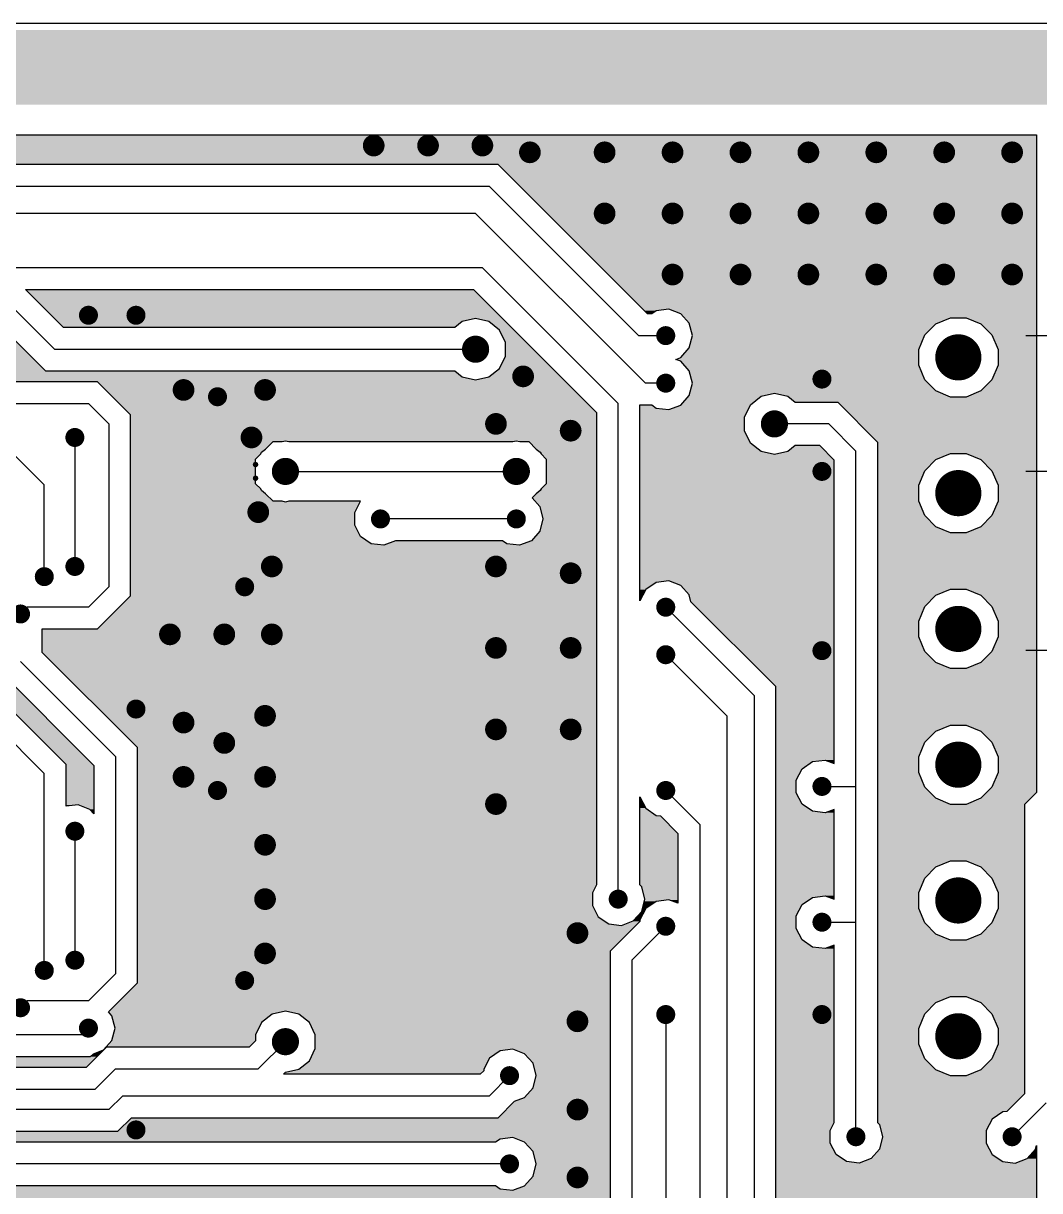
# Model space of a CAD drawing. Extents: x 295 to 953, y 10 to 290.
# Drawn here: x 793.6 to 855.3, y 179.1 to 250 of the extents above; entities that cross this region are included whole.
import ezdxf

# ---------------------------------------------------------------- set-up
doc = ezdxf.new("R2010")
doc.units = 0
doc.header["$LTSCALE"] = 5
doc.header["$MEASUREMENT"] = 0
doc.layers.get('0').update_dxf_attribs({"linetype": 'CONTINUOUS', "lineweight": 25})
doc.layers.add('19_SOLD_GBR', color=4, linetype='CONTINUOUS')

msp = doc.modelspace()

# ---------------------------------------------------------------- linework, layer by layer
at = {"color": 7}
for points, const_width in [([(815.183, 242.575, -1), (814.523, 242.575, -1)], 0.66), ([(818.483, 242.575, -1), (817.823, 242.575, -1)], 0.66), ([(821.783, 242.575, -1), (821.123, 242.575, -1)], 0.66), ([(824.67, 242.163, -1), (824.01, 242.163, -1)], 0.66), ([(829.208, 242.163, -1), (828.548, 242.163, -1)], 0.66), ([(833.333, 242.163, -1), (832.673, 242.163, -1)], 0.66), ([(837.458, 242.163, -1), (836.798, 242.163, -1)], 0.66), ([(841.583, 242.163, -1), (840.923, 242.163, -1)], 0.66), ([(845.708, 242.163, -1), (845.048, 242.163, -1)], 0.66), ([(849.833, 242.163, -1), (849.173, 242.163, -1)], 0.66), ([(853.958, 242.163, -1), (853.298, 242.163, -1)], 0.66), ([(829.208, 238.45, -1), (828.548, 238.45, -1)], 0.66), ([(833.333, 238.45, -1), (832.673, 238.45, -1)], 0.66), ([(837.458, 238.45, -1), (836.798, 238.45, -1)], 0.66), ([(841.583, 238.45, -1), (840.923, 238.45, -1)], 0.66), ([(845.708, 238.45, -1), (845.048, 238.45, -1)], 0.66), ([(849.833, 238.45, -1), (849.173, 238.45, -1)], 0.66), ([(853.958, 238.45, -1), (853.298, 238.45, -1)], 0.66), ([(833.333, 234.738, -1), (832.673, 234.738, -1)], 0.66), ([(837.458, 234.738, -1), (836.798, 234.738, -1)], 0.66), ([(841.583, 234.738, -1), (840.923, 234.738, -1)], 0.66), ([(845.708, 234.738, -1), (845.048, 234.738, -1)], 0.66), ([(849.833, 234.738, -1), (849.173, 234.738, -1)], 0.66), ([(853.958, 234.738, -1), (853.298, 234.738, -1)], 0.66), ([(797.816, 232.263, -1), (797.239, 232.263, -1)], 0.577), ([(800.704, 232.263, -1), (800.126, 232.263, -1)], 0.577), ([(832.879, 231.025, -1), (832.301, 231.025, -1)], 0.577), ([(821.453, 230.2, -1), (820.628, 230.2, -1)], 0.825), ([(851.062, 229.705, -1), (849.659, 229.705, -1)], 1.403), ([(824.258, 228.55, -1), (823.598, 228.55, -1)], 0.66), ([(803.633, 227.725, -1), (802.973, 227.725, -1)], 0.66), ([(808.583, 227.725, -1), (807.923, 227.725, -1)], 0.66), ([(832.879, 228.137, -1), (832.301, 228.137, -1)], 0.577), ([(842.366, 228.385, -1), (841.789, 228.385, -1)], 0.577), ([(805.654, 227.313, -1), (805.076, 227.313, -1)], 0.577), ([(822.608, 225.663, -1), (821.948, 225.663, -1)], 0.66), ([(839.603, 225.663, -1), (838.778, 225.663, -1)], 0.825), ([(827.145, 225.25, -1), (826.485, 225.25, -1)], 0.66), ([(796.991, 224.838, -1), (796.414, 224.838, -1)], 0.577), ([(807.758, 224.838, -1), (807.098, 224.838, -1)], 0.66), ([(809.903, 222.775, -1), (809.078, 222.775, -1)], 0.825), ([(823.928, 222.775, -1), (823.103, 222.775, -1)], 0.825), ([(807.758, 223.189, -1), (807.593, 223.189, -1)], 0.165), ([(842.366, 222.775, -1), (841.789, 222.775, -1)], 0.577), ([(851.062, 221.455, -1), (849.659, 221.455, -1)], 1.403), ([(807.758, 222.361, -1), (807.593, 222.361, -1)], 0.165), ([(808.17, 220.3, -1), (807.51, 220.3, -1)], 0.66), ([(815.554, 219.887, -1), (814.976, 219.887, -1)], 0.577), ([(823.804, 219.887, -1), (823.226, 219.887, -1)], 0.577), ([(796.991, 217, -1), (796.414, 217, -1)], 0.577), ([(808.995, 217, -1), (808.335, 217, -1)], 0.66), ([(822.608, 217, -1), (821.948, 217, -1)], 0.66), ([(827.145, 216.588, -1), (826.485, 216.588, -1)], 0.66), ([(795.135, 216.381, -1), (794.558, 216.381, -1)], 0.577), ([(807.304, 215.763, -1), (806.726, 215.763, -1)], 0.577), ([(832.879, 214.525, -1), (832.301, 214.525, -1)], 0.577), ([(793.691, 214.113, -1), (793.114, 214.113, -1)], 0.577), ([(851.062, 213.205, -1), (849.659, 213.205, -1)], 1.403), ([(802.808, 212.875, -1), (802.148, 212.875, -1)], 0.66), ([(806.108, 212.875, -1), (805.448, 212.875, -1)], 0.66), ([(808.995, 212.875, -1), (808.335, 212.875, -1)], 0.66), ([(822.608, 212.05, -1), (821.948, 212.05, -1)], 0.66), ([(827.145, 212.05, -1), (826.485, 212.05, -1)], 0.66), ([(832.879, 211.638, -1), (832.301, 211.638, -1)], 0.577), ([(842.366, 211.885, -1), (841.789, 211.885, -1)], 0.577), ([(800.704, 208.338, -1), (800.126, 208.338, -1)], 0.577), ([(808.583, 207.925, -1), (807.923, 207.925, -1)], 0.66), ([(803.633, 207.513, -1), (802.973, 207.513, -1)], 0.66), ([(822.608, 207.1, -1), (821.948, 207.1, -1)], 0.66), ([(827.145, 207.1, -1), (826.485, 207.1, -1)], 0.66), ([(806.108, 206.275, -1), (805.448, 206.275, -1)], 0.66), ([(851.062, 204.955, -1), (849.659, 204.955, -1)], 1.403), ([(803.633, 204.213, -1), (802.973, 204.213, -1)], 0.66), ([(808.583, 204.213, -1), (807.923, 204.213, -1)], 0.66), ([(805.654, 203.388, -1), (805.076, 203.388, -1)], 0.577), ([(832.879, 203.388, -1), (832.301, 203.388, -1)], 0.577), ([(842.366, 203.635, -1), (841.789, 203.635, -1)], 0.577), ([(822.608, 202.563, -1), (821.948, 202.563, -1)], 0.66), ([(796.991, 200.913, -1), (796.414, 200.913, -1)], 0.577), ([(808.583, 200.088, -1), (807.923, 200.088, -1)], 0.66), ([(851.062, 196.705, -1), (849.659, 196.705, -1)], 1.403), ([(808.583, 196.787, -1), (807.923, 196.787, -1)], 0.66), ([(829.991, 196.787, -1), (829.414, 196.787, -1)], 0.577), ([(842.366, 195.385, -1), (841.789, 195.385, -1)], 0.577), ([(827.558, 194.725, -1), (826.898, 194.725, -1)], 0.66), ([(832.879, 195.138, -1), (832.301, 195.138, -1)], 0.577), ([(796.991, 193.075, -1), (796.414, 193.075, -1)], 0.577), ([(808.583, 193.488, -1), (807.923, 193.488, -1)], 0.66), ([(795.135, 192.456, -1), (794.558, 192.456, -1)], 0.577), ([(807.304, 191.838, -1), (806.726, 191.838, -1)], 0.577), ([(793.691, 190.188, -1), (793.114, 190.188, -1)], 0.577), ([(832.879, 189.775, -1), (832.301, 189.775, -1)], 0.577), ([(842.366, 189.775, -1), (841.789, 189.775, -1)], 0.577), ([(797.816, 188.95, -1), (797.239, 188.95, -1)], 0.577), ([(827.558, 189.363, -1), (826.898, 189.363, -1)], 0.66), ([(851.062, 188.455, -1), (849.659, 188.455, -1)], 1.403), ([(809.903, 188.125, -1), (809.078, 188.125, -1)], 0.825), ([(823.391, 186.062, -1), (822.814, 186.062, -1)], 0.577), ([(827.558, 184, -1), (826.898, 184, -1)], 0.66), ([(800.704, 182.763, -1), (800.126, 182.763, -1)], 0.577), ([(844.429, 182.35, -1), (843.851, 182.35, -1)], 0.577), ([(853.916, 182.35, -1), (853.339, 182.35, -1)], 0.577), ([(823.391, 180.7, -1), (822.814, 180.7, -1)], 0.577), ([(827.558, 179.875, -1), (826.898, 179.875, -1)], 0.66)]:
    msp.add_lwpolyline(points, format="xyb", close=True, dxfattribs=dict(at, const_width=const_width))
at = {"layer": '19_SOLD_GBR', "color": 7}
for p, q in [((868.478, 250), (508.778, 250)), ((521.633, 243.235), (855.113, 243.235)), ((855.113, 243.235), (855.113, 203.275)), ((822.411, 241.42), (719.844, 241.42)), ((831.486, 232.345), (822.411, 241.42)), ((720.39, 240.1), (821.865, 240.1)), ((830.94, 231.025), (821.865, 240.1)), ((821.04, 238.45), (737.715, 238.45)), ((821.04, 238.45), (831.353, 228.137)), ((821.453, 235.15), (781.028, 235.15)), ((821.453, 235.15), (829.703, 226.9)), ((795.465, 230.2), (791.753, 233.913)), ((793.703, 233.83), (820.906, 233.83)), ((796.011, 231.52), (793.703, 233.83)), ((820.906, 233.83), (828.383, 226.354)), ((791.206, 232.593), (794.919, 228.88)), ((821.04, 232.061), (820.232, 231.878)), ((821.849, 231.878), (821.04, 232.061)), ((831.742, 232.345), (831.486, 232.345)), ((832.017, 232.535), (831.742, 232.345)), ((832.785, 232.629), (832.017, 232.535)), ((833.507, 232.353), (832.785, 232.629)), ((834.019, 231.776), (833.507, 232.353)), ((848.996, 231.748), (849.882, 232.114)), ((849.882, 232.114), (850.839, 232.114)), ((850.839, 232.114), (851.725, 231.748)), ((819.784, 231.52), (796.011, 231.52)), ((820.232, 231.878), (819.784, 231.52)), ((822.495, 231.362), (821.849, 231.878)), ((822.855, 230.614), (822.495, 231.362)), ((834.205, 231.025), (834.019, 231.776)), ((848.318, 231.07), (848.996, 231.748)), ((851.725, 231.748), (852.403, 231.07)), ((822.855, 229.786), (822.855, 230.614)), ((830.94, 231.025), (832.59, 231.025)), ((834.019, 230.274), (834.205, 231.025)), ((847.952, 230.183), (848.318, 231.07)), ((852.403, 231.07), (852.77, 230.183)), ((854.453, 231.025), (857.34, 231.025)), ((795.465, 230.2), (821.04, 230.2)), ((833.507, 229.697), (834.019, 230.274)), ((847.952, 229.226), (847.952, 230.183)), ((852.77, 230.183), (852.77, 229.226)), ((822.495, 229.038), (822.855, 229.786)), ((833.204, 229.581), (833.507, 229.697)), ((833.507, 229.466), (833.204, 229.581)), ((834.019, 228.888), (833.507, 229.466)), ((848.318, 228.34), (847.952, 229.226)), ((852.77, 229.226), (852.403, 228.34)), ((794.919, 228.88), (819.784, 228.88)), ((819.784, 228.88), (820.232, 228.522)), ((820.232, 228.522), (821.04, 228.339)), ((821.04, 228.339), (821.849, 228.522)), ((821.849, 228.522), (822.495, 229.038)), ((834.205, 228.137), (834.019, 228.888)), ((788.659, 228.137), (794.846, 221.95)), ((798.074, 228.22), (792.711, 228.22)), ((800.085, 226.209), (798.074, 228.22)), ((832.59, 228.137), (831.353, 228.137)), ((834.019, 227.387), (834.205, 228.137)), ((848.996, 227.662), (848.318, 228.34)), ((852.403, 228.34), (851.725, 227.662)), ((833.507, 226.809), (834.019, 227.387)), ((837.735, 226.824), (838.382, 227.341)), ((838.382, 227.341), (839.19, 227.524)), ((839.19, 227.524), (839.999, 227.341)), ((839.999, 227.341), (840.446, 226.982)), ((840.446, 226.982), (843.036, 226.982)), ((843.036, 226.982), (845.46, 224.559)), ((849.882, 227.296), (848.996, 227.662)), ((850.839, 227.296), (849.882, 227.296)), ((851.725, 227.662), (850.839, 227.296)), ((792.165, 226.9), (797.528, 226.9)), ((798.765, 225.663), (797.528, 226.9)), ((828.383, 226.354), (828.383, 197.646)), ((829.703, 196.787), (829.703, 226.9)), ((831.023, 226.818), (831.742, 226.818)), ((831.023, 214.913), (831.023, 226.818)), ((831.742, 226.818), (832.017, 226.628)), ((832.017, 226.628), (832.785, 226.535)), ((832.785, 226.535), (833.507, 226.809)), ((837.375, 226.077), (837.735, 226.824)), ((798.765, 225.663), (798.765, 215.763)), ((800.085, 215.216), (800.085, 226.209)), ((837.375, 225.248), (837.375, 226.077)), ((842.49, 225.663), (839.19, 225.663)), ((842.49, 225.663), (844.14, 224.013)), ((796.703, 224.838), (796.703, 217)), ((837.735, 224.501), (837.375, 225.248)), ((808.035, 223.937), (808.279, 224.131)), ((808.279, 224.131), (808.738, 224.59)), ((808.738, 224.59), (809.285, 224.59)), ((809.285, 224.59), (809.49, 224.636)), ((809.49, 224.636), (809.695, 224.59)), ((809.695, 224.59), (823.31, 224.59)), ((823.31, 224.59), (823.515, 224.636)), ((823.515, 224.636), (823.72, 224.59)), ((823.72, 224.59), (824.267, 224.59)), ((824.267, 224.59), (824.726, 224.131)), ((824.726, 224.131), (824.97, 223.937)), ((838.382, 223.984), (837.735, 224.501)), ((840.446, 224.342), (839.999, 223.984)), ((841.944, 224.342), (840.446, 224.342)), ((842.82, 223.466), (841.944, 224.342)), ((845.46, 224.559), (845.46, 183.224)), ((807.675, 223.527), (807.989, 223.841)), ((807.675, 223.189), (807.675, 223.527)), ((807.989, 223.841), (808.035, 223.937)), ((824.97, 223.937), (825.017, 223.841)), ((825.017, 223.841), (825.33, 223.527)), ((825.33, 223.527), (825.33, 222.023)), ((839.19, 223.801), (838.382, 223.984)), ((839.999, 223.984), (839.19, 223.801)), ((842.82, 205.031), (842.82, 223.466)), ((844.14, 203.635), (844.14, 224.013)), ((848.318, 222.82), (848.996, 223.498)), ((848.996, 223.498), (849.882, 223.864)), ((849.882, 223.864), (850.839, 223.864)), ((850.839, 223.864), (851.725, 223.498)), ((851.725, 223.498), (852.403, 222.82)), ((807.675, 222.361), (807.675, 223.189)), ((809.49, 222.775), (823.515, 222.775)), ((847.952, 221.933), (848.318, 222.82)), ((852.403, 222.82), (852.77, 221.933)), ((857.34, 222.775), (854.453, 222.775)), ((807.675, 222.023), (807.675, 222.361)), ((807.989, 221.711), (807.675, 222.023)), ((825.33, 222.023), (825.017, 221.709)), ((794.846, 216.381), (794.846, 221.95)), ((808.035, 221.613), (807.989, 221.711)), ((808.279, 221.419), (808.035, 221.613)), ((808.738, 220.96), (808.279, 221.419)), ((824.726, 221.419), (824.475, 221.168)), ((824.97, 221.613), (824.726, 221.419)), ((825.017, 221.709), (824.97, 221.613)), ((847.952, 220.976), (847.952, 221.933)), ((852.77, 221.933), (852.77, 220.976)), ((809.285, 220.96), (808.738, 220.96)), ((809.49, 220.914), (809.285, 220.96)), ((809.695, 220.96), (809.49, 220.914)), ((814.059, 220.96), (809.695, 220.96)), ((813.698, 220.274), (814.056, 220.958)), ((814.056, 220.958), (814.059, 220.96)), ((824.475, 221.168), (824.944, 220.638)), ((824.944, 220.638), (825.13, 219.887)), ((848.318, 220.09), (847.952, 220.976)), ((852.77, 220.976), (852.403, 220.09)), ((813.698, 219.501), (813.698, 220.274)), ((823.515, 219.887), (815.265, 219.887)), ((825.13, 219.887), (824.944, 219.137)), ((848.996, 219.412), (848.318, 220.09)), ((852.403, 220.09), (851.725, 219.412)), ((814.056, 218.817), (813.698, 219.501)), ((849.882, 219.046), (848.996, 219.412)), ((851.725, 219.412), (850.839, 219.046)), ((814.692, 218.378), (814.056, 218.817)), ((816.182, 218.559), (815.46, 218.285)), ((816.191, 218.567), (816.182, 218.559)), ((822.667, 218.567), (816.191, 218.567)), ((822.942, 218.378), (822.667, 218.567)), ((824.432, 218.559), (823.71, 218.285)), ((824.944, 219.137), (824.432, 218.559)), ((850.839, 219.046), (849.882, 219.046)), ((815.46, 218.285), (814.692, 218.378)), ((823.71, 218.285), (822.942, 218.378)), ((797.528, 214.525), (798.765, 215.763)), ((832.017, 216.035), (831.381, 215.596)), ((832.785, 216.129), (832.017, 216.035)), ((833.507, 215.853), (832.785, 216.129)), ((834.019, 215.276), (833.507, 215.853)), ((798.074, 213.205), (800.085, 215.216)), ((831.381, 215.596), (831.023, 214.913)), ((834.123, 214.86), (834.019, 215.276)), ((848.318, 214.57), (848.996, 215.248)), ((848.996, 215.248), (849.882, 215.614)), ((849.882, 215.614), (850.839, 215.614)), ((850.839, 215.614), (851.725, 215.248)), ((851.725, 215.248), (852.403, 214.57)), ((793.403, 214.113), (793.815, 214.525)), ((797.528, 214.525), (793.815, 214.525)), ((832.59, 214.525), (837.953, 209.163)), ((839.273, 209.709), (834.123, 214.86)), ((847.952, 213.683), (848.318, 214.57)), ((852.403, 214.57), (852.77, 213.683)), ((847.952, 212.726), (847.952, 213.683)), ((852.77, 213.683), (852.77, 212.726)), ((794.723, 213.205), (798.074, 213.205)), ((794.723, 211.771), (794.723, 213.205)), ((848.318, 211.84), (847.952, 212.726)), ((852.77, 212.726), (852.403, 211.84)), ((796.166, 204.965), (789.411, 211.72)), ((800.498, 205.996), (794.723, 211.771)), ((832.59, 211.638), (836.303, 207.925)), ((848.996, 211.162), (848.318, 211.84)), ((852.403, 211.84), (851.725, 211.162)), ((857.34, 211.885), (854.453, 211.885)), ((792.083, 210.679), (797.858, 204.904)), ((799.178, 205.45), (793.403, 211.225)), ((849.882, 210.796), (848.996, 211.162)), ((850.839, 210.796), (849.882, 210.796)), ((851.725, 211.162), (850.839, 210.796)), ((788.865, 210.4), (794.846, 204.419)), ((839.273, 126.529), (839.273, 209.709)), ((837.953, 209.163), (837.953, 127.075)), ((836.303, 207.925), (836.303, 128.725)), ((848.996, 206.998), (849.882, 207.364)), ((849.882, 207.364), (850.839, 207.364)), ((850.839, 207.364), (851.725, 206.998)), ((848.318, 206.32), (848.996, 206.998)), ((851.725, 206.998), (852.403, 206.32)), ((800.498, 191.704), (800.498, 205.996)), ((847.952, 205.433), (848.318, 206.32)), ((852.403, 206.32), (852.77, 205.433)), ((799.178, 205.45), (799.178, 192.25)), ((840.868, 204.706), (841.505, 205.145)), ((841.505, 205.145), (842.272, 205.239)), ((842.272, 205.239), (842.82, 205.031)), ((847.952, 204.476), (847.952, 205.433)), ((852.77, 205.433), (852.77, 204.476)), ((794.846, 192.456), (794.846, 204.419)), ((796.166, 202.427), (796.166, 204.965)), ((797.858, 204.904), (797.858, 201.973)), ((840.51, 204.021), (840.868, 204.706)), ((848.318, 203.59), (847.952, 204.476)), ((852.77, 204.476), (852.403, 203.59)), ((840.51, 203.249), (840.51, 204.021)), ((842.078, 203.635), (844.14, 203.635)), ((844.14, 195.385), (844.14, 203.635)), ((848.996, 202.912), (848.318, 203.59)), ((852.403, 203.59), (851.725, 202.912)), ((831.023, 203), (831.381, 202.317)), ((831.023, 197.662), (831.023, 203)), ((832.59, 203.388), (834.653, 201.325)), ((840.868, 202.564), (840.51, 203.249)), ((849.882, 202.546), (848.996, 202.912)), ((851.725, 202.912), (850.839, 202.546)), ((855.113, 203.275), (854.37, 202.531)), ((796.897, 202.516), (796.166, 202.427)), ((797.62, 202.241), (796.897, 202.516)), ((797.858, 201.973), (797.62, 202.241)), ((831.381, 202.317), (832.017, 201.878)), ((841.505, 202.125), (840.868, 202.564)), ((842.82, 202.239), (842.272, 202.033)), ((842.82, 196.781), (842.82, 202.239)), ((850.839, 202.546), (849.882, 202.546)), ((854.37, 202.531), (854.37, 184.959)), ((832.017, 201.878), (832.262, 201.848)), ((832.262, 201.848), (833.333, 200.779)), ((842.272, 202.033), (841.505, 202.125)), ((796.703, 200.913), (796.703, 193.075)), ((833.333, 200.779), (833.333, 196.533)), ((834.653, 201.325), (834.653, 129.963)), ((848.318, 198.07), (848.996, 198.748)), ((848.996, 198.748), (849.882, 199.114)), ((849.882, 199.114), (850.839, 199.114)), ((850.839, 199.114), (851.725, 198.748)), ((851.725, 198.748), (852.403, 198.07)), ((847.952, 197.183), (848.318, 198.07)), ((852.403, 198.07), (852.77, 197.183)), ((828.383, 197.646), (828.135, 197.174)), ((831.131, 197.538), (831.023, 197.662)), ((831.318, 196.787), (831.131, 197.538)), ((847.952, 196.226), (847.952, 197.183)), ((852.77, 197.183), (852.77, 196.226)), ((828.135, 197.174), (828.135, 196.401)), ((831.131, 196.037), (831.318, 196.787)), ((832.017, 196.647), (831.381, 196.208)), ((832.785, 196.741), (832.017, 196.647)), ((833.333, 196.533), (832.785, 196.741)), ((840.868, 196.456), (841.505, 196.895)), ((841.505, 196.895), (842.272, 196.989)), ((842.272, 196.989), (842.82, 196.781)), ((828.135, 196.401), (828.493, 195.717)), ((830.62, 195.459), (831.131, 196.037)), ((831.381, 196.208), (831.023, 195.524)), ((840.51, 195.771), (840.868, 196.456)), ((840.51, 194.999), (840.51, 195.771)), ((848.318, 195.34), (847.952, 196.226)), ((852.77, 196.226), (852.403, 195.34)), ((828.493, 195.717), (829.13, 195.278)), ((829.13, 195.278), (829.897, 195.185)), ((831.023, 195.436), (829.208, 193.621)), ((829.897, 195.185), (830.62, 195.459)), ((832.59, 195.138), (830.528, 193.075)), ((831.023, 195.524), (831.023, 195.436)), ((842.078, 195.385), (844.14, 195.385)), ((844.14, 182.35), (844.14, 195.385)), ((848.996, 194.662), (848.318, 195.34)), ((852.403, 195.34), (851.725, 194.662)), ((840.868, 194.314), (840.51, 194.999)), ((849.882, 194.296), (848.996, 194.662)), ((851.725, 194.662), (850.839, 194.296)), ((841.505, 193.875), (840.868, 194.314)), ((842.272, 193.783), (841.505, 193.875)), ((842.82, 193.989), (842.272, 193.783)), ((842.82, 183.208), (842.82, 193.989)), ((850.839, 194.296), (849.882, 194.296)), ((829.208, 193.621), (829.208, 144.121)), ((830.528, 193.075), (830.528, 143.575)), ((797.528, 190.6), (799.178, 192.25)), ((798.74, 189.945), (800.498, 191.704)), ((848.996, 190.498), (849.882, 190.864)), ((849.882, 190.864), (850.839, 190.864)), ((850.839, 190.864), (851.725, 190.498)), ((793.403, 190.188), (793.815, 190.6)), ((797.528, 190.6), (793.815, 190.6)), ((848.318, 189.82), (848.996, 190.498)), ((851.725, 190.498), (852.403, 189.82)), ((798.956, 189.701), (798.74, 189.945)), ((799.143, 188.95), (798.956, 189.701)), ((808.682, 189.803), (808.035, 189.287)), ((809.49, 189.986), (808.682, 189.803)), ((810.299, 189.803), (809.49, 189.986)), ((810.945, 189.287), (810.299, 189.803)), ((832.59, 189.775), (832.59, 130.788)), ((847.952, 188.933), (848.318, 189.82)), ((852.403, 189.82), (852.77, 188.933)), ((797.528, 188.95), (797.115, 188.538)), ((798.956, 188.199), (799.143, 188.95)), ((808.035, 189.287), (807.675, 188.539)), ((811.305, 188.539), (810.945, 189.287)), ((847.952, 187.976), (847.952, 188.933)), ((852.77, 188.933), (852.77, 187.976)), ((797.115, 188.538), (786.803, 188.538)), ((798.445, 187.622), (798.956, 188.199)), ((807.675, 188.176), (807.294, 187.795)), ((807.675, 188.539), (807.675, 188.176)), ((809.49, 188.125), (807.84, 186.475)), ((811.305, 187.711), (811.305, 188.539)), ((848.318, 187.09), (847.952, 187.976)), ((852.77, 187.976), (852.403, 187.09)), ((798.631, 187.795), (797.394, 186.558)), ((797.661, 187.217), (797.834, 187.389)), ((797.834, 187.389), (798.445, 187.622)), ((807.294, 187.795), (798.631, 187.795)), ((810.945, 186.963), (811.305, 187.711)), ((822.53, 187.572), (821.893, 187.133)), ((823.297, 187.666), (822.53, 187.572)), ((824.02, 187.391), (823.297, 187.666)), ((824.531, 186.813), (824.02, 187.391)), ((797.394, 186.558), (781.08, 186.558)), ((787.728, 187.217), (797.661, 187.217)), ((810.299, 186.447), (810.945, 186.963)), ((821.893, 187.133), (821.535, 186.449)), ((824.718, 186.062), (824.531, 186.813)), ((848.996, 186.412), (848.318, 187.09)), ((852.403, 187.09), (851.725, 186.412)), ((799.178, 186.475), (797.94, 185.238)), ((799.178, 186.475), (807.84, 186.475)), ((809.378, 186.145), (809.497, 186.265)), ((821.319, 186.145), (809.378, 186.145)), ((809.497, 186.265), (810.299, 186.447)), ((821.535, 186.361), (821.319, 186.145)), ((821.535, 186.449), (821.535, 186.361)), ((823.103, 186.062), (821.865, 184.825)), ((824.531, 185.312), (824.718, 186.062)), ((849.882, 186.046), (848.996, 186.412)), ((850.839, 186.046), (849.882, 186.046)), ((851.725, 186.412), (850.839, 186.046)), ((780.203, 185.238), (797.94, 185.238)), ((824.02, 184.734), (824.531, 185.312)), ((798.765, 184), (799.59, 184.825)), ((821.865, 184.825), (799.59, 184.825)), ((822.411, 183.505), (823.409, 184.502)), ((823.409, 184.502), (824.02, 184.734)), ((854.37, 184.959), (853.299, 183.889)), ((853.628, 182.35), (855.69, 184.413)), ((798.765, 184), (776.49, 184)), ((853.055, 183.86), (852.418, 183.421)), ((853.299, 183.889), (853.055, 183.86)), ((799.311, 182.68), (800.136, 183.505)), ((800.136, 183.505), (822.411, 183.505)), ((842.573, 182.736), (842.82, 183.208)), ((845.46, 183.224), (845.569, 183.101)), ((845.569, 183.101), (845.755, 182.35)), ((852.418, 183.421), (852.06, 182.736)), ((777.615, 182.68), (799.311, 182.68)), ((823.297, 182.304), (822.53, 182.21)), ((824.02, 182.028), (823.297, 182.304)), ((842.573, 181.964), (842.573, 182.736)), ((845.755, 182.35), (845.569, 181.599)), ((852.06, 182.736), (852.06, 181.964)), ((822.254, 182.02), (778.274, 182.02)), ((822.53, 182.21), (822.254, 182.02)), ((824.531, 181.451), (824.02, 182.028)), ((842.931, 181.279), (842.573, 181.964)), ((845.569, 181.599), (845.057, 181.022)), ((852.06, 181.964), (852.418, 181.279)), ((854.545, 181.022), (855.056, 181.599)), ((855.056, 181.599), (855.113, 181.824)), ((855.113, 181.824), (855.113, 91.765)), ((824.718, 180.7), (824.531, 181.451)), ((843.568, 180.84), (842.931, 181.279)), ((845.057, 181.022), (844.335, 180.748)), ((852.418, 181.279), (853.055, 180.84)), ((853.822, 180.748), (854.545, 181.022)), ((823.103, 180.7), (777.728, 180.7)), ((824.531, 179.949), (824.718, 180.7)), ((844.335, 180.748), (843.568, 180.84)), ((853.055, 180.84), (853.822, 180.748)), ((824.02, 179.372), (824.531, 179.949)), ((790.609, 179.38), (822.254, 179.38)), ((822.254, 179.38), (822.53, 179.19)), ((822.53, 179.19), (823.297, 179.098)), ((823.297, 179.098), (824.02, 179.372))]:
    msp.add_line(p, q, dxfattribs=at)
for points in [[(868.065, 246.535), (868.065, 249.175), (505.89, 246.535), (508.53, 249.175)], [(868.065, 249.175), (867.653, 249.587), (508.53, 249.175), (508.943, 249.587)], [(867.653, 249.587), (867.653, 249.587), (508.943, 249.587), (867.653, 249.587)], [(868.065, 245.05), (868.065, 246.535), (505.89, 245.05), (505.89, 246.535)], [(868.065, 245.05), (868.065, 245.05), (856.928, 245.05), (505.89, 245.05)], [(855.113, 241.42), (855.113, 243.235), (519.818, 241.42), (521.633, 243.235)], [(855.113, 243.235), (855.113, 243.235), (849.882, 243.235), (855.113, 243.235)], [(855.113, 241.42), (855.113, 241.42), (822.411, 241.42), (719.844, 241.42)], [(855.113, 232.629), (855.113, 241.42), (831.202, 232.629), (822.411, 241.42)], [(822.675, 232.061), (820.906, 233.83), (795.47, 232.061), (793.703, 233.83)], [(820.906, 233.83), (820.906, 233.83), (793.703, 233.83), (820.906, 233.83)], [(820.232, 231.878), (821.04, 232.061), (795.653, 231.878), (795.47, 232.061)], [(822.858, 231.878), (822.675, 232.061), (821.849, 231.878), (821.04, 232.061)], [(832.017, 232.535), (832.785, 232.629), (831.296, 232.535), (831.202, 232.629)], [(831.742, 232.345), (832.017, 232.535), (831.486, 232.345), (831.296, 232.535)], [(855.113, 232.353), (855.113, 232.629), (833.507, 232.353), (832.785, 232.629)], [(855.113, 232.114), (855.113, 232.353), (833.719, 232.114), (833.507, 232.353)], [(849.064, 231.776), (849.882, 232.114), (834.019, 231.776), (833.719, 232.114)], [(855.113, 232.114), (855.113, 232.114), (850.839, 232.114), (849.882, 232.114)], [(855.113, 231.748), (855.113, 232.114), (851.725, 231.748), (850.839, 232.114)], [(819.784, 231.52), (820.232, 231.878), (796.011, 231.52), (795.653, 231.878)], [(823.375, 231.362), (822.858, 231.878), (822.495, 231.362), (821.849, 231.878)], [(824.122, 230.614), (823.375, 231.362), (822.855, 230.614), (822.495, 231.362)], [(848.996, 231.748), (849.064, 231.776), (834.026, 231.748), (834.019, 231.776)], [(848.318, 231.07), (848.996, 231.748), (834.194, 231.07), (834.026, 231.748)], [(855.113, 231.07), (855.113, 231.748), (852.403, 231.07), (851.725, 231.748)], [(794.919, 228.88), (792.691, 231.107), (792.051, 228.88), (789.824, 231.107)], [(824.951, 229.786), (824.122, 230.614), (822.855, 229.786), (822.855, 230.614)], [(847.989, 230.274), (848.299, 231.025), (834.019, 230.274), (834.205, 231.025)], [(848.299, 231.025), (848.318, 231.07), (834.205, 231.025), (834.194, 231.07)], [(855.113, 230.183), (855.113, 231.07), (852.77, 230.183), (852.403, 231.07)], [(847.952, 229.697), (847.952, 230.183), (833.507, 229.697), (833.939, 230.183)], [(847.952, 230.183), (847.989, 230.274), (833.939, 230.183), (834.019, 230.274)], [(855.113, 229.226), (855.113, 230.183), (852.77, 229.226), (852.77, 230.183)], [(825.698, 229.038), (824.951, 229.786), (822.495, 229.038), (822.855, 229.786)], [(847.952, 229.581), (847.952, 229.697), (833.204, 229.581), (833.507, 229.697)], [(847.952, 229.466), (847.952, 229.581), (833.507, 229.466), (833.204, 229.581)], [(847.952, 229.226), (847.952, 229.466), (833.719, 229.226), (833.507, 229.466)], [(848.091, 228.888), (847.952, 229.226), (834.019, 228.888), (833.719, 229.226)], [(855.113, 228.34), (855.113, 229.226), (852.403, 228.34), (852.77, 229.226)], [(820.232, 228.522), (819.784, 228.88), (792.409, 228.522), (792.051, 228.88)], [(821.04, 228.339), (820.232, 228.522), (792.592, 228.339), (792.409, 228.522)], [(826.398, 228.339), (826.214, 228.522), (821.04, 228.339), (821.849, 228.522)], [(826.214, 228.522), (825.698, 229.038), (821.849, 228.522), (822.495, 229.038)], [(848.318, 228.34), (848.091, 228.888), (834.155, 228.34), (834.019, 228.888)], [(826.516, 228.22), (826.398, 228.339), (792.711, 228.22), (792.592, 228.339)], [(826.516, 228.22), (826.516, 228.22), (798.074, 228.22), (792.711, 228.22)], [(828.383, 226.354), (826.516, 228.22), (799.94, 226.354), (798.074, 228.22)], [(848.996, 227.662), (848.521, 228.137), (834.087, 227.662), (834.205, 228.137)], [(848.521, 228.137), (848.318, 228.34), (834.205, 228.137), (834.155, 228.34)], [(855.113, 227.662), (855.113, 228.34), (851.725, 227.662), (852.403, 228.34)], [(837.735, 226.824), (838.382, 227.341), (833.521, 226.824), (833.978, 227.341)], [(838.382, 227.341), (838.585, 227.387), (833.978, 227.341), (834.019, 227.387)], [(838.585, 227.387), (839.19, 227.524), (834.019, 227.387), (834.053, 227.524)], [(849.331, 227.524), (848.996, 227.662), (834.053, 227.524), (834.087, 227.662)], [(849.774, 227.341), (849.331, 227.524), (839.999, 227.341), (839.19, 227.524)], [(849.882, 227.296), (849.774, 227.341), (840.054, 227.296), (839.999, 227.341)], [(855.113, 226.982), (855.113, 227.296), (840.446, 226.982), (840.054, 227.296)], [(855.113, 226.982), (855.113, 226.982), (843.036, 226.982), (840.446, 226.982)], [(855.113, 224.559), (855.113, 226.982), (845.46, 224.559), (843.036, 226.982)], [(855.113, 227.296), (855.113, 227.296), (849.882, 227.296), (850.839, 227.296)], [(855.113, 227.296), (855.113, 227.662), (850.839, 227.296), (851.725, 227.662)], [(828.383, 226.209), (828.383, 226.354), (800.085, 226.209), (799.94, 226.354)], [(831.742, 226.817), (831.742, 226.818), (831.023, 226.817), (831.742, 226.818)], [(832.017, 226.628), (831.742, 226.817), (831.023, 226.628), (831.023, 226.817)], [(832.785, 226.535), (832.017, 226.628), (831.023, 226.535), (831.023, 226.628)], [(837.375, 226.077), (837.596, 226.535), (831.023, 226.077), (831.023, 226.535)], [(837.596, 226.535), (837.728, 226.809), (832.785, 226.535), (833.507, 226.809)], [(837.728, 226.809), (837.735, 226.824), (833.507, 226.809), (833.521, 226.824)], [(828.383, 224.636), (828.383, 226.209), (800.085, 224.636), (800.085, 226.209)], [(837.375, 225.248), (837.375, 226.077), (831.023, 225.248), (831.023, 226.077)], [(837.735, 224.501), (837.375, 225.248), (831.023, 224.501), (831.023, 225.248)], [(809.285, 224.59), (809.49, 224.636), (800.085, 224.59), (800.085, 224.636)], [(808.279, 224.131), (808.738, 224.59), (800.085, 224.131), (800.085, 224.59)], [(808.035, 223.937), (808.279, 224.131), (800.085, 223.937), (800.085, 224.131)], [(823.31, 224.59), (823.515, 224.636), (809.695, 224.59), (809.49, 224.636)], [(828.383, 224.59), (828.383, 224.636), (823.72, 224.59), (823.515, 224.636)], [(828.383, 224.59), (828.383, 224.59), (824.267, 224.59), (823.72, 224.59)], [(828.383, 224.131), (828.383, 224.59), (824.726, 224.131), (824.267, 224.59)], [(828.383, 223.937), (828.383, 224.131), (824.97, 223.937), (824.726, 224.131)], [(838.382, 223.984), (837.735, 224.501), (831.023, 223.984), (831.023, 224.501)], [(842.302, 223.984), (841.944, 224.342), (839.999, 223.984), (840.446, 224.342)], [(841.944, 224.342), (841.944, 224.342), (840.446, 224.342), (841.944, 224.342)], [(855.113, 223.864), (855.113, 224.559), (845.46, 223.864), (845.46, 224.559)], [(807.989, 223.841), (808.035, 223.937), (800.085, 223.841), (800.085, 223.937)], [(807.675, 223.527), (807.989, 223.841), (800.085, 223.527), (800.085, 223.841)], [(807.675, 222.023), (807.675, 223.527), (800.085, 222.023), (800.085, 223.527)], [(828.383, 223.841), (828.383, 223.937), (825.017, 223.841), (824.97, 223.937)], [(828.383, 223.527), (828.383, 223.841), (825.33, 223.527), (825.017, 223.841)], [(828.383, 222.023), (828.383, 223.527), (825.33, 222.023), (825.33, 223.527)], [(839.19, 223.801), (838.382, 223.984), (831.023, 223.801), (831.023, 223.984)], [(842.82, 223.466), (842.485, 223.801), (831.023, 223.466), (831.023, 223.801)], [(842.82, 216.129), (842.82, 223.466), (831.023, 216.129), (831.023, 223.466)], [(842.485, 223.801), (842.302, 223.984), (839.19, 223.801), (839.999, 223.984)], [(848.996, 223.498), (849.882, 223.864), (845.46, 223.498), (845.46, 223.864)], [(848.318, 222.82), (848.996, 223.498), (845.46, 222.82), (845.46, 223.498)], [(855.113, 223.864), (855.113, 223.864), (850.839, 223.864), (849.882, 223.864)], [(855.113, 223.498), (855.113, 223.864), (851.725, 223.498), (850.839, 223.864)], [(855.113, 222.82), (855.113, 223.498), (852.403, 222.82), (851.725, 223.498)], [(847.952, 221.933), (848.318, 222.82), (845.46, 221.933), (845.46, 222.82)], [(855.113, 221.933), (855.113, 222.82), (852.77, 221.933), (852.403, 222.82)], [(807.989, 221.711), (807.675, 222.023), (800.085, 221.711), (800.085, 222.023)], [(828.383, 221.709), (828.383, 222.023), (825.017, 221.709), (825.33, 222.023)], [(808.035, 221.613), (807.989, 221.711), (800.085, 221.613), (800.085, 221.711)], [(808.279, 221.419), (808.035, 221.613), (800.085, 221.419), (800.085, 221.613)], [(808.738, 220.96), (808.279, 221.419), (800.085, 220.96), (800.085, 221.419)], [(828.383, 221.168), (828.383, 221.419), (824.475, 221.168), (824.726, 221.419)], [(828.383, 221.419), (828.383, 221.613), (824.726, 221.419), (824.97, 221.613)], [(828.383, 221.613), (828.383, 221.709), (824.97, 221.613), (825.017, 221.709)], [(847.952, 220.976), (847.952, 221.933), (845.46, 220.976), (845.46, 221.933)], [(855.113, 220.976), (855.113, 221.933), (852.77, 220.976), (852.77, 221.933)], [(809.49, 220.914), (809.285, 220.96), (800.085, 220.914), (800.085, 220.96)], [(813.698, 220.274), (814.032, 220.914), (800.085, 220.274), (800.085, 220.914)], [(814.032, 220.914), (814.056, 220.958), (809.49, 220.914), (809.687, 220.958)], [(814.056, 220.958), (814.059, 220.96), (809.687, 220.958), (809.695, 220.96)], [(828.383, 220.638), (828.383, 221.168), (824.944, 220.638), (824.475, 221.168)], [(828.383, 219.887), (828.383, 220.638), (825.13, 219.887), (824.944, 220.638)], [(848.318, 220.09), (847.952, 220.976), (845.46, 220.09), (845.46, 220.976)], [(855.113, 220.09), (855.113, 220.976), (852.403, 220.09), (852.77, 220.976)], [(813.698, 219.501), (813.698, 220.274), (800.085, 219.501), (800.085, 220.274)], [(828.383, 219.137), (828.383, 219.887), (824.944, 219.137), (825.13, 219.887)], [(848.996, 219.412), (848.318, 220.09), (845.46, 219.412), (845.46, 220.09)], [(855.113, 219.412), (855.113, 220.09), (851.725, 219.412), (852.403, 220.09)], [(814.056, 218.817), (813.698, 219.501), (800.085, 218.817), (800.085, 219.501)], [(849.882, 219.046), (848.996, 219.412), (845.46, 219.046), (845.46, 219.412)], [(855.113, 219.046), (855.113, 219.412), (850.839, 219.046), (851.725, 219.412)], [(814.692, 218.378), (814.056, 218.817), (800.085, 218.378), (800.085, 218.817)], [(822.942, 218.378), (822.679, 218.559), (815.704, 218.378), (816.182, 218.559)], [(822.679, 218.559), (822.667, 218.567), (816.182, 218.559), (816.191, 218.567)], [(822.667, 218.567), (822.667, 218.567), (816.191, 218.567), (822.667, 218.567)], [(828.383, 218.285), (828.383, 218.559), (823.71, 218.285), (824.432, 218.559)], [(828.383, 218.559), (828.383, 219.137), (824.432, 218.559), (824.944, 219.137)], [(855.113, 215.614), (855.113, 219.046), (845.46, 215.614), (845.46, 219.046)], [(855.113, 219.046), (855.113, 219.046), (849.882, 219.046), (850.839, 219.046)], [(815.46, 218.285), (814.692, 218.378), (800.085, 218.285), (800.085, 218.378)], [(828.383, 215.216), (828.383, 218.285), (800.085, 215.216), (800.085, 218.285)], [(823.71, 218.285), (822.942, 218.378), (815.46, 218.285), (815.704, 218.378)], [(832.017, 216.035), (832.785, 216.129), (831.023, 216.035), (831.023, 216.129)], [(831.381, 215.596), (832.017, 216.035), (831.023, 215.596), (831.023, 216.035)], [(842.82, 215.853), (842.82, 216.129), (833.507, 215.853), (832.785, 216.129)], [(842.82, 215.276), (842.82, 215.853), (834.019, 215.276), (833.507, 215.853)], [(828.383, 213.205), (828.383, 215.216), (798.074, 213.205), (800.085, 215.216)], [(831.023, 214.913), (831.381, 215.596), (831.023, 214.913), (831.023, 215.596)], [(842.82, 214.86), (842.82, 215.276), (834.123, 214.86), (834.019, 215.276)], [(848.996, 215.248), (849.882, 215.614), (845.46, 215.248), (845.46, 215.614)], [(848.318, 214.57), (848.996, 215.248), (845.46, 214.57), (845.46, 215.248)], [(855.113, 215.614), (855.113, 215.614), (850.839, 215.614), (849.882, 215.614)], [(855.113, 215.248), (855.113, 215.614), (851.725, 215.248), (850.839, 215.614)], [(855.113, 214.57), (855.113, 215.248), (852.403, 214.57), (851.725, 215.248)], [(842.82, 209.709), (842.82, 214.86), (839.273, 209.709), (834.123, 214.86)], [(847.952, 213.683), (848.318, 214.57), (845.46, 213.683), (845.46, 214.57)], [(855.113, 213.683), (855.113, 214.57), (852.77, 213.683), (852.403, 214.57)], [(847.952, 212.726), (847.952, 213.683), (845.46, 212.726), (845.46, 213.683)], [(855.113, 212.726), (855.113, 213.683), (852.77, 212.726), (852.77, 213.683)], [(828.383, 211.771), (828.383, 213.205), (794.723, 211.771), (794.723, 213.205)], [(828.383, 213.205), (828.383, 213.205), (794.723, 213.205), (798.074, 213.205)], [(848.318, 211.84), (847.952, 212.726), (845.46, 211.84), (845.46, 212.726)], [(855.113, 211.84), (855.113, 212.726), (852.403, 211.84), (852.77, 212.726)], [(828.383, 205.996), (828.383, 211.771), (800.498, 205.996), (794.723, 211.771)], [(848.996, 211.162), (848.318, 211.84), (845.46, 211.162), (845.46, 211.84)], [(855.113, 211.162), (855.113, 211.84), (851.725, 211.162), (852.403, 211.84)], [(797.797, 204.965), (792.083, 210.679), (796.166, 204.965), (790.452, 210.679)], [(849.882, 210.796), (848.996, 211.162), (845.46, 210.796), (845.46, 211.162)], [(855.113, 207.364), (855.113, 210.796), (845.46, 207.364), (845.46, 210.796)], [(855.113, 210.796), (855.113, 210.796), (849.882, 210.796), (850.839, 210.796)], [(855.113, 210.796), (855.113, 211.162), (850.839, 210.796), (851.725, 211.162)], [(842.82, 205.239), (842.82, 209.709), (839.273, 205.239), (839.273, 209.709)], [(848.996, 206.998), (849.882, 207.364), (845.46, 206.998), (845.46, 207.364)], [(855.113, 207.364), (855.113, 207.364), (850.839, 207.364), (849.882, 207.364)], [(855.113, 206.998), (855.113, 207.364), (851.725, 206.998), (850.839, 207.364)], [(848.318, 206.32), (848.996, 206.998), (845.46, 206.32), (845.46, 206.998)], [(855.113, 206.32), (855.113, 206.998), (852.403, 206.32), (851.725, 206.998)], [(828.383, 197.646), (828.383, 205.996), (800.498, 197.646), (800.498, 205.996)], [(847.952, 205.433), (848.318, 206.32), (845.46, 205.433), (845.46, 206.32)], [(855.113, 205.433), (855.113, 206.32), (852.77, 205.433), (852.403, 206.32)], [(841.505, 205.145), (842.272, 205.239), (839.273, 205.145), (839.273, 205.239)], [(840.868, 204.706), (841.505, 205.145), (839.273, 204.706), (839.273, 205.145)], [(842.82, 205.031), (842.82, 205.239), (842.82, 205.031), (842.272, 205.239)], [(847.952, 204.476), (847.952, 205.433), (845.46, 204.476), (845.46, 205.433)], [(855.113, 204.476), (855.113, 205.433), (852.77, 204.476), (852.77, 205.433)], [(797.858, 204.904), (797.797, 204.965), (796.166, 204.904), (796.166, 204.965)], [(797.858, 202.516), (797.858, 204.904), (796.166, 202.516), (796.166, 204.904)], [(840.51, 204.021), (840.868, 204.706), (839.273, 204.021), (839.273, 204.706)], [(848.318, 203.59), (847.952, 204.476), (845.46, 203.59), (845.46, 204.476)], [(855.113, 203.59), (855.113, 204.476), (852.403, 203.59), (852.77, 204.476)], [(840.51, 203.249), (840.51, 204.021), (839.273, 203.249), (839.273, 204.021)], [(848.996, 202.912), (848.318, 203.59), (845.46, 202.912), (845.46, 203.59)], [(855.113, 203.275), (855.113, 203.59), (852.088, 203.275), (852.403, 203.59)], [(831.381, 202.317), (831.023, 203), (831.023, 202.317), (831.023, 203)], [(840.868, 202.564), (840.51, 203.249), (839.273, 202.564), (839.273, 203.249)], [(849.882, 202.546), (848.996, 202.912), (845.46, 202.546), (845.46, 202.912)], [(854.385, 202.546), (854.75, 202.912), (850.839, 202.546), (851.725, 202.912)], [(854.75, 202.912), (855.113, 203.275), (851.725, 202.912), (852.088, 203.275)], [(796.166, 202.427), (796.897, 202.516), (796.166, 202.427), (796.166, 202.516)], [(797.858, 202.241), (797.858, 202.516), (797.62, 202.241), (796.897, 202.516)], [(797.858, 201.974), (797.858, 202.241), (797.858, 201.974), (797.62, 202.241)], [(832.017, 201.878), (831.381, 202.317), (831.023, 201.878), (831.023, 202.317)], [(841.505, 202.125), (840.868, 202.564), (839.273, 202.125), (839.273, 202.564)], [(842.82, 202.033), (842.82, 202.239), (842.272, 202.033), (842.82, 202.239)], [(854.37, 202.531), (854.385, 202.546), (845.46, 202.531), (845.46, 202.546)], [(854.37, 199.114), (854.37, 202.531), (845.46, 199.114), (845.46, 202.531)], [(854.385, 202.546), (854.385, 202.546), (849.882, 202.546), (850.839, 202.546)], [(832.262, 201.848), (832.017, 201.878), (831.023, 201.848), (831.023, 201.878)], [(833.333, 200.779), (832.262, 201.848), (831.023, 200.779), (831.023, 201.848)], [(842.272, 202.033), (841.505, 202.125), (839.273, 202.033), (839.273, 202.125)], [(842.82, 196.989), (842.82, 202.033), (839.273, 196.989), (839.273, 202.033)], [(833.333, 197.662), (833.333, 200.779), (831.023, 197.662), (831.023, 200.779)], [(848.996, 198.748), (849.882, 199.114), (845.46, 198.748), (845.46, 199.114)], [(848.318, 198.07), (848.996, 198.748), (845.46, 198.07), (845.46, 198.748)], [(854.37, 199.114), (854.37, 199.114), (850.839, 199.114), (849.882, 199.114)], [(854.37, 198.748), (854.37, 199.114), (851.725, 198.748), (850.839, 199.114)], [(854.37, 198.07), (854.37, 198.748), (852.403, 198.07), (851.725, 198.748)], [(847.952, 197.183), (848.318, 198.07), (845.46, 197.183), (845.46, 198.07)], [(854.37, 197.183), (854.37, 198.07), (852.77, 197.183), (852.403, 198.07)], [(828.135, 197.174), (828.383, 197.646), (800.498, 197.174), (800.498, 197.646)], [(833.333, 197.538), (833.333, 197.662), (831.131, 197.538), (831.023, 197.662)], [(833.333, 196.787), (833.333, 197.538), (831.318, 196.787), (831.131, 197.538)], [(847.952, 196.226), (847.952, 197.183), (845.46, 196.226), (845.46, 197.183)], [(854.37, 196.226), (854.37, 197.183), (852.77, 196.226), (852.77, 197.183)], [(828.135, 196.401), (828.135, 197.174), (800.498, 196.401), (800.498, 197.174)], [(831.381, 196.208), (832.017, 196.647), (831.174, 196.208), (831.283, 196.647)], [(832.017, 196.647), (832.785, 196.741), (831.283, 196.647), (831.306, 196.741)], [(833.333, 196.741), (833.333, 196.787), (831.306, 196.741), (831.318, 196.787)], [(833.333, 196.533), (833.333, 196.741), (833.333, 196.533), (832.785, 196.741)], [(841.505, 196.895), (842.272, 196.989), (839.273, 196.895), (839.273, 196.989)], [(840.868, 196.456), (841.505, 196.895), (839.273, 196.456), (839.273, 196.895)], [(842.82, 196.781), (842.82, 196.989), (842.82, 196.781), (842.272, 196.989)], [(828.493, 195.717), (828.135, 196.401), (800.498, 195.717), (800.498, 196.401)], [(831.023, 195.524), (831.291, 196.037), (830.677, 195.524), (831.131, 196.037)], [(831.291, 196.037), (831.381, 196.208), (831.131, 196.037), (831.174, 196.208)], [(840.51, 195.771), (840.868, 196.456), (839.273, 195.771), (839.273, 196.456)], [(840.51, 194.999), (840.51, 195.771), (839.273, 194.999), (839.273, 195.771)], [(848.318, 195.34), (847.952, 196.226), (845.46, 195.34), (845.46, 196.226)], [(854.37, 195.34), (854.37, 196.226), (852.403, 195.34), (852.77, 196.226)], [(829.13, 195.278), (828.493, 195.717), (800.498, 195.278), (800.498, 195.717)], [(829.897, 195.185), (829.13, 195.278), (800.498, 195.185), (800.498, 195.278)], [(829.208, 193.621), (830.772, 195.185), (800.498, 193.621), (800.498, 195.185)], [(830.772, 195.185), (831.023, 195.436), (829.897, 195.185), (830.559, 195.436)], [(831.023, 195.436), (831.023, 195.459), (830.559, 195.436), (830.62, 195.459)], [(831.023, 195.459), (831.023, 195.524), (830.62, 195.459), (830.677, 195.524)], [(848.996, 194.662), (848.318, 195.34), (845.46, 194.662), (845.46, 195.34)], [(854.37, 194.662), (854.37, 195.34), (851.725, 194.662), (852.403, 195.34)], [(840.868, 194.314), (840.51, 194.999), (839.273, 194.314), (839.273, 194.999)], [(849.882, 194.296), (848.996, 194.662), (845.46, 194.296), (845.46, 194.662)], [(854.37, 194.296), (854.37, 194.662), (850.839, 194.296), (851.725, 194.662)], [(841.505, 193.875), (840.868, 194.314), (839.273, 193.875), (839.273, 194.314)], [(842.272, 193.783), (841.505, 193.875), (839.273, 193.783), (839.273, 193.875)], [(842.82, 183.208), (842.82, 193.783), (839.273, 183.208), (839.273, 193.783)], [(842.82, 193.783), (842.82, 193.989), (842.272, 193.783), (842.82, 193.989)], [(854.37, 190.864), (854.37, 194.296), (845.46, 190.864), (845.46, 194.296)], [(854.37, 194.296), (854.37, 194.296), (849.882, 194.296), (850.839, 194.296)], [(829.208, 191.704), (829.208, 193.621), (800.498, 191.704), (800.498, 193.621)], [(829.208, 189.986), (829.208, 191.704), (798.782, 189.986), (800.498, 191.704)], [(848.996, 190.498), (849.882, 190.864), (845.46, 190.498), (845.46, 190.864)], [(854.37, 190.864), (854.37, 190.864), (850.839, 190.864), (849.882, 190.864)], [(854.37, 190.498), (854.37, 190.864), (851.725, 190.498), (850.839, 190.864)], [(848.318, 189.82), (848.996, 190.498), (845.46, 189.82), (845.46, 190.498)], [(854.37, 189.82), (854.37, 190.498), (852.403, 189.82), (851.725, 190.498)], [(809.308, 189.945), (809.49, 189.986), (798.74, 189.945), (798.782, 189.986)], [(808.682, 189.803), (809.308, 189.945), (798.866, 189.803), (798.74, 189.945)], [(808.553, 189.701), (808.682, 189.803), (798.956, 189.701), (798.866, 189.803)], [(808.035, 189.287), (808.553, 189.701), (799.059, 189.287), (798.956, 189.701)], [(829.208, 189.803), (829.208, 189.986), (810.299, 189.803), (809.49, 189.986)], [(829.208, 189.287), (829.208, 189.803), (810.945, 189.287), (810.299, 189.803)], [(847.952, 188.933), (848.318, 189.82), (845.46, 188.933), (845.46, 189.82)], [(854.37, 188.933), (854.37, 189.82), (852.77, 188.933), (852.403, 189.82)], [(807.675, 188.539), (807.873, 188.95), (799.041, 188.539), (799.143, 188.95)], [(807.873, 188.95), (808.035, 189.287), (799.143, 188.95), (799.059, 189.287)], [(829.208, 188.539), (829.208, 189.287), (811.305, 188.539), (810.945, 189.287)], [(847.952, 187.976), (847.952, 188.933), (845.46, 187.976), (845.46, 188.933)], [(854.37, 187.976), (854.37, 188.933), (852.77, 187.976), (852.77, 188.933)], [(807.294, 187.795), (807.675, 188.176), (798.598, 187.795), (798.936, 188.176)], [(807.675, 188.176), (807.675, 188.199), (798.936, 188.176), (798.956, 188.199)], [(807.675, 188.199), (807.675, 188.539), (798.956, 188.199), (799.041, 188.539)], [(829.208, 187.711), (829.208, 188.539), (811.305, 187.711), (811.305, 188.539)], [(848.318, 187.09), (847.952, 187.976), (845.46, 187.09), (845.46, 187.976)], [(854.37, 187.09), (854.37, 187.976), (852.403, 187.09), (852.77, 187.976)], [(798.054, 187.217), (798.226, 187.389), (797.661, 187.217), (797.834, 187.389)], [(798.226, 187.389), (798.458, 187.622), (797.834, 187.389), (798.445, 187.622)], [(798.458, 187.622), (798.631, 187.795), (798.445, 187.622), (798.598, 187.795)], [(821.893, 187.133), (822.53, 187.572), (811.027, 187.133), (811.238, 187.572)], [(822.53, 187.572), (823.297, 187.666), (811.238, 187.572), (811.284, 187.666)], [(829.208, 187.666), (829.208, 187.711), (811.284, 187.666), (811.305, 187.711)], [(829.208, 187.391), (829.208, 187.666), (824.02, 187.391), (823.297, 187.666)], [(829.208, 186.813), (829.208, 187.391), (824.531, 186.813), (824.02, 187.391)], [(797.394, 186.558), (797.772, 186.935), (781.08, 186.558), (780.745, 186.935)], [(797.772, 186.935), (798.046, 187.209), (786.997, 186.935), (787.72, 187.209)], [(798.046, 187.209), (798.054, 187.217), (787.72, 187.209), (787.728, 187.217)], [(798.054, 187.217), (798.054, 187.217), (787.728, 187.217), (797.661, 187.217)], [(821.535, 186.449), (821.804, 186.963), (810.301, 186.449), (810.945, 186.963)], [(821.804, 186.963), (821.893, 187.133), (810.945, 186.963), (811.027, 187.133)], [(829.208, 186.062), (829.208, 186.813), (824.718, 186.062), (824.531, 186.813)], [(848.996, 186.412), (848.318, 187.09), (845.46, 186.412), (845.46, 187.09)], [(854.37, 186.412), (854.37, 187.09), (851.725, 186.412), (852.403, 187.09)], [(821.319, 186.145), (821.439, 186.265), (809.378, 186.145), (809.497, 186.265)], [(821.439, 186.265), (821.535, 186.361), (809.497, 186.265), (809.92, 186.361)], [(821.535, 186.361), (821.535, 186.447), (809.92, 186.361), (810.299, 186.447)], [(821.535, 186.447), (821.535, 186.449), (810.299, 186.447), (810.301, 186.449)], [(829.208, 185.312), (829.208, 186.062), (824.531, 185.312), (824.718, 186.062)], [(849.882, 186.046), (848.996, 186.412), (845.46, 186.046), (845.46, 186.412)], [(854.37, 184.959), (854.37, 186.046), (845.46, 184.959), (845.46, 186.046)], [(854.37, 186.046), (854.37, 186.412), (850.839, 186.046), (851.725, 186.412)], [(829.208, 184.734), (829.208, 185.312), (824.02, 184.734), (824.531, 185.312)], [(829.208, 183.505), (829.208, 184.502), (822.411, 183.505), (823.409, 184.502)], [(829.208, 184.502), (829.208, 184.734), (823.409, 184.502), (824.02, 184.734)], [(853.299, 183.889), (854.37, 184.959), (845.46, 183.889), (845.46, 184.959)], [(853.055, 183.86), (853.299, 183.889), (845.46, 183.86), (845.46, 183.889)], [(852.418, 183.421), (853.055, 183.86), (845.46, 183.421), (845.46, 183.86)], [(829.208, 182.68), (829.208, 183.505), (799.311, 182.68), (800.136, 183.505)], [(829.208, 183.505), (829.208, 183.505), (800.136, 183.505), (822.411, 183.505)], [(842.573, 182.736), (842.82, 183.208), (839.273, 182.736), (839.273, 183.208)], [(852.315, 183.224), (852.418, 183.421), (845.46, 183.224), (845.46, 183.421)], [(852.251, 183.101), (852.315, 183.224), (845.569, 183.101), (845.46, 183.224)], [(852.06, 182.736), (852.251, 183.101), (845.66, 182.736), (845.569, 183.101)], [(829.208, 182.304), (829.208, 182.68), (777.991, 182.304), (777.615, 182.68)], [(829.208, 182.68), (829.208, 182.68), (777.615, 182.68), (799.311, 182.68)], [(822.53, 182.21), (823.297, 182.304), (778.084, 182.21), (777.991, 182.304)], [(829.208, 182.028), (829.208, 182.304), (824.02, 182.028), (823.297, 182.304)], [(842.573, 181.964), (842.573, 182.736), (839.273, 181.964), (839.273, 182.736)], [(852.06, 182.35), (852.06, 182.736), (845.755, 182.35), (845.66, 182.736)], [(852.06, 181.964), (852.06, 182.35), (845.66, 181.964), (845.755, 182.35)], [(822.254, 182.02), (822.53, 182.21), (778.274, 182.02), (778.084, 182.21)], [(829.208, 181.451), (829.208, 182.028), (824.531, 181.451), (824.02, 182.028)], [(842.931, 181.279), (842.573, 181.964), (839.273, 181.279), (839.273, 181.964)], [(852.418, 181.279), (852.251, 181.599), (845.285, 181.279), (845.569, 181.599)], [(852.251, 181.599), (852.06, 181.964), (845.569, 181.599), (845.66, 181.964)], [(855.112, 181.022), (855.112, 181.599), (854.545, 181.022), (855.056, 181.599)], [(855.112, 181.599), (855.112, 181.823), (855.056, 181.599), (855.112, 181.823)], [(829.208, 180.7), (829.208, 181.451), (824.718, 180.7), (824.531, 181.451)], [(843.568, 180.84), (842.931, 181.279), (839.273, 180.84), (839.273, 181.279)], [(853.055, 180.84), (852.792, 181.022), (844.579, 180.84), (845.057, 181.022)], [(852.792, 181.022), (852.418, 181.279), (845.057, 181.022), (845.285, 181.279)], [(855.112, 180.748), (855.112, 181.022), (853.822, 180.748), (854.545, 181.022)], [(829.208, 179.949), (829.208, 180.7), (824.531, 179.949), (824.718, 180.7)], [(844.335, 180.748), (843.568, 180.84), (839.273, 180.748), (839.273, 180.84)], [(855.113, 126.529), (855.112, 180.748), (839.273, 126.529), (839.273, 180.748)], [(853.822, 180.748), (853.055, 180.84), (844.335, 180.748), (844.579, 180.84)], [(829.208, 179.372), (829.208, 179.949), (824.02, 179.372), (824.531, 179.949)], [(822.53, 179.19), (822.255, 179.38), (790.799, 179.19), (790.609, 179.38)], [(822.255, 179.38), (822.254, 179.38), (790.609, 179.38), (822.254, 179.38)], [(823.297, 179.098), (822.53, 179.19), (790.891, 179.098), (790.799, 179.19)], [(829.208, 176.941), (829.208, 179.098), (793.047, 176.941), (790.891, 179.098)], [(829.208, 179.098), (829.208, 179.372), (823.297, 179.098), (824.02, 179.372)]]:
    msp.add_solid(points, dxfattribs=at)

doc.saveas('drawing.dxf')
